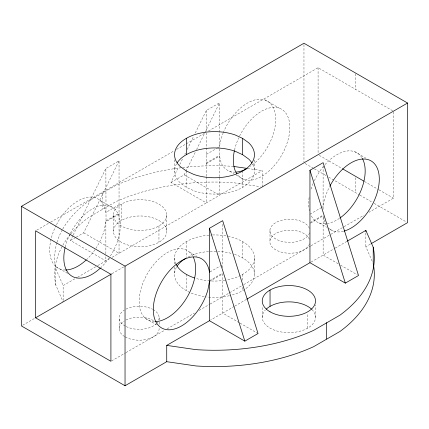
<?xml version="1.0" encoding="UTF-8"?>
<svg xmlns="http://www.w3.org/2000/svg" width="429" height="429" viewBox="0 0 429 429"><rect width="100%" height="100%" fill="white"/><g stroke="black" fill="none" stroke-linecap="round" stroke-linejoin="round"><path stroke-width="0.32" stroke-dasharray="2.15 1.61" d="M119.187 328.823L119.187 317.948M262.248 317.251L262.248 306.161M270.013 240.251L270.013 229.376M307.716 328.126L307.716 313.116M315.519 317.251L315.519 304.853M206.344 176.319L206.344 133.087M235.387 172.131A39.951 23.069 -60 0 1 221.117 162.666L219.375 155.4L219.541 102.853L206.344 110.451L195.141 133.253M323.08 209.245L323.128 165.985M112.167 257.261L119.042 253.282L119.042 160.854L105.872 168.479L106.038 220.833L104.295 230.116A39.951 23.069 -60 0 1 96.01 248.187M109.878 258.585L105.872 260.907L70.495 240.481L72.855 235.682M73.15 235.081L105.872 168.479M76.223 237.167L83.666 232.861L119.042 160.854M262.269 186.921L262.269 170.613L206.344 202.879L170.967 182.454L178.63 166.854M179.81 164.457L182.759 158.457M184.824 154.252L185.414 153.056M187.183 149.453L193.667 136.25M170.967 182.454L184.17 174.855L185.639 171.857M185.934 171.257L195.367 152.054M196.546 149.657L219.541 102.853M252.853 164.543A39.951 23.069 0 0 1 243.372 186.947L242.117 187.671A39.951 23.069 0 0 1 193.763 190.723L186.325 187.269L180.352 182.979A39.951 23.069 0 0 1 176.764 163.428M62.8 228.973A159.813 92.267 0 0 1 89.119 200.783L115.406 185.607A159.813 92.267 0 0 1 181.966 167.659M70.823 233.902A159.813 92.267 0 0 1 89.119 217.095L115.406 201.92A159.813 92.267 0 0 1 233.092 182.668L260.28 186.631M119.042 204.794L105.872 212.419A39.951 23.069 -60 0 0 85.532 197.726A39.951 23.069 -60 0 0 56.29 225.102M70.495 240.481L75.649 237.5M106.038 220.833L119.208 213.213M119.042 214.103L105.872 221.729L105.872 255.593M309.958 214.21L320.838 207.92M321.412 207.588L323.128 206.596A39.951 23.069 -60 0 1 329.617 186.583M310.365 222.49L322.962 215.208M310.532 223.193L323.128 215.905L324.705 222.474A39.951 23.069 -60 0 0 325.917 224.882M311.105 262.039L334.679 248.418M36.738 230.142L50.08 222.436M50.66 222.104L174.222 150.761M176.544 149.426L204.965 133.011M208.446 131.006L318.087 67.702L393.425 111.197L393.425 198.187L369.058 212.258M63.143 300.579L63.143 285.575L77 277.574M77.579 277.241L97.211 265.905M97.785 265.572L105.872 260.907L105.872 256.258M22.608 325.289L34.77 318.27M112.071 273.638L123.75 266.892M210.033 271.889L221.509 265.278M209.625 280.641L222.828 273.032M209.459 281.531L222.656 273.927L222.656 313.106L239.473 322.817M111.492 360.961L125.413 352.922M125.997 352.59L164.28 330.486M167.181 328.807L194.45 313.068M199.088 310.387L209.529 304.359M210.108 304.027L243.179 284.936M243.758 284.599L310.467 246.085M311.052 245.747L330.191 234.695M330.775 234.363L343.538 226.995M344.117 226.657L363.84 215.272M234.223 306.429L210.607 320.05M234.797 306.097L246.364 299.421M335.253 248.085L346.804 241.42M372.174 261.17L365.857 246.729L370.49 244.053M206.344 154.392L216.672 148.439M217.246 148.112L219.541 146.788A39.951 23.069 -60 0 1 223.085 133.247M206.172 162.999L219.375 155.4M206.344 163.701L219.541 156.102L219.541 176.684M247.678 168.484L262.269 170.613M265.165 100.021L279.29 108.178M354.627 151.673L365.926 158.199M319.246 155.362L341.849 168.415M364.446 181.462L378.357 189.489M378.936 189.827L393.425 198.187M305.116 163.513L313.744 168.5M314.323 168.833L325.831 175.477M328.711 177.139L359.207 194.745M359.786 195.077L371.868 202.059M374.174 203.384L406.397 221.991M229.756 171.31L233.708 173.589M235.971 174.898L243.881 179.461M319.219 222.957L326.56 227.198M329.386 228.829L333.344 231.113M184.17 174.855L219.541 195.281L219.541 177.349M338.208 263.792L323.128 255.083L323.128 215.905M340.524 265.127L357.346 274.839M99.968 200.375L114.093 208.532M189.43 252.027L196.777 256.269M83.666 232.861L119.042 253.282L206.344 202.879L206.344 176.979M240.052 323.15L258.033 333.531M55.936 266.682L67.803 273.536M145.399 318.334L156.698 324.86M56.864 242.825A159.813 92.267 0 0 0 55.77 268.731L63.143 285.575M55.77 268.731L55.77 285.038L63.143 301.887M222.721 267.857L222.656 224.008M365.857 233.027L365.857 246.729M355.754 73.793L355.754 89.452M355.754 177.745L355.754 192.755M318.087 67.702L318.087 154.027M303.963 44.573L303.963 162.183M254.445 160.055L254.445 170.495M254.451 257.995L254.451 274.308M242.75 241.683L242.75 257.995M242.75 274.308L242.75 281.483M242.75 287.355L242.75 290.615M242.675 170.962L242.675 187.269M206.344 110.451L206.344 132.422M186.325 170.962L186.325 187.269M186.25 241.683L186.25 257.995M186.25 274.308L186.25 290.615M174.555 159.77L174.555 171.514M174.549 257.995L174.549 264.521M174.549 267.128L174.549 274.308M166.752 215.052A26.636 15.38 0 0 1 126.802 228.367A26.636 15.38 0 0 1 126.802 201.737A26.636 15.38 0 0 1 166.752 215.052L166.752 231.365A26.636 15.38 0 0 1 126.802 244.68A26.636 15.38 0 0 1 126.802 218.045A26.636 15.38 0 0 1 166.752 231.365M159.138 317.653L159.138 321.493M159.138 322.131L159.138 324.689M158.955 225.927L158.955 242.235M121.284 204.177L121.284 220.49M113.481 215.052L113.481 231.365M102.451 193.302L102.451 209.615M154.51 321.648A39.951 23.069 -60 0 1 147.769 273.075A39.951 23.069 -60 0 1 192.959 256.494M234.475 254.333A39.951 23.069 0 0 1 245.098 289.135M244.53 289.521A39.951 23.069 0 0 1 230.116 295.538M229.467 295.694A39.951 23.069 0 0 1 206.692 296.927M204.161 296.589A39.951 23.069 0 0 1 176.442 267.288M188.433 256.826A39.951 23.069 0 0 1 217.101 251.287M217.755 251.319A39.951 23.069 0 0 1 232.025 253.577M311.947 309.561A26.636 15.38 0 0 1 289.377 332.625A26.636 15.38 0 0 1 265.337 310.06M228.158 236.32A39.951 23.069 0 0 1 254.429 258.8A39.951 23.069 0 0 1 225.509 280.169M224.839 280.276A39.951 23.069 0 0 1 195.737 278.362M175.906 263.964A39.951 23.069 0 0 1 211.899 234.979M212.553 234.958A39.951 23.069 0 0 1 227.499 236.186M343.441 231.279A39.951 23.069 -60 0 1 328.249 227.896M325.016 164.607A39.951 23.069 -60 0 1 362.382 158.478M339.409 218.377A39.951 23.069 -60 0 1 311.148 215.556M309.475 210.886A39.951 23.069 -60 0 1 309.373 195.999M311.073 189.071A39.951 23.069 -60 0 1 313.277 183.108M314.344 180.743A39.951 23.069 -60 0 1 323.359 166.532M239.57 136.09A39.951 23.069 -60 0 1 281.665 109.282A39.951 23.069 -60 0 1 279.059 159.368A39.951 23.069 -60 0 1 237.553 174.844M234.54 150A39.951 23.069 -60 0 1 238.733 137.838M57.041 242.219A159.813 92.267 0 0 1 62.462 229.563M182.636 167.583A159.813 92.267 0 0 1 233.092 166.355M70.415 233.253A39.951 23.069 -60 0 1 112.087 207.105A39.951 23.069 -60 0 1 110.135 256.344M109.057 257.952A39.951 23.069 -60 0 1 100.718 267.755M65.24 246.986A39.951 23.069 -60 0 1 70.12 233.837M94.932 249.796A39.951 23.069 -60 0 1 86.594 259.599M65.712 269.997A39.951 23.069 -60 0 1 55.995 225.681M55.77 285.038A159.813 92.267 0 0 1 62.462 245.876M62.8 245.286A159.813 92.267 0 0 1 70.42 234.384M223.321 132.652A39.951 23.069 -60 0 1 271.3 104.397A39.951 23.069 -60 0 1 250.509 166.334M157.716 322.077A19.975 11.535 0 0 1 156.998 322.999M156.59 323.439A19.975 11.535 0 0 1 125.761 326.356M125.22 326.061A19.975 11.535 0 0 1 124.265 310.119M125.933 309.159A19.975 11.535 0 0 1 152.563 309.25M153.105 309.54A19.975 11.535 0 0 1 158.757 320.055M309.502 232.84A19.975 11.535 0 0 1 278.914 240.471A19.975 11.535 0 0 1 278.711 221.235A19.975 11.535 0 0 1 309.459 228.641M159.138 328.528A19.975 11.535 0 0 1 147.045 339.275A19.975 11.535 0 0 1 125.22 336.937M124.614 336.577A19.975 11.535 0 0 1 124.265 320.994M125.933 320.034A19.975 11.535 0 0 1 154.295 321.149M309.502 243.715A19.975 11.535 0 0 1 278.914 251.346A19.975 11.535 0 0 1 278.711 232.105A19.975 11.535 0 0 1 309.459 239.516"/><path stroke-width="0.64" d="M270.045 306.376L270.045 290.063M186.325 138.428L186.883 138.025A39.951 23.069 0 0 1 235.237 134.979L242.675 138.428L248.648 142.723A39.951 23.069 0 0 1 243.372 170.64L242.117 171.359A39.951 23.069 0 0 1 193.763 174.41L186.325 170.962L180.352 166.667A39.951 23.069 0 0 1 185.628 138.749L186.325 138.428L186.325 154.735L185.628 155.057A39.951 23.069 0 0 0 177.086 162.907M186.325 154.735L186.883 154.338A39.951 23.069 0 0 1 235.237 151.287L242.675 154.735L248.648 159.03A39.951 23.069 0 0 1 251.962 162.982M347.377 241.082L365.857 230.416L373.23 247.265A159.813 92.267 0 0 1 339.881 315.208L313.594 330.384A159.813 92.267 0 0 1 195.908 349.635L166.731 345.383L166.731 361.69L125.037 385.762L21.45 325.96L21.45 206.344L303.963 43.238L407.55 103.04L407.55 222.656L371.069 243.72M373.23 247.265L373.23 263.572A159.813 92.267 0 0 1 339.881 331.515L313.594 346.696A159.813 92.267 0 0 1 195.908 365.948L166.731 361.69M309.958 262.704L309.958 170.275L323.128 162.655L358.505 275.509L345.334 283.124L309.958 262.704L246.938 299.088M35.575 317.803L110.913 361.298L110.913 274.303L35.575 230.813L35.575 317.803L111.572 273.927M21.45 206.344L125.037 266.152L407.55 103.04M209.459 272.222A39.951 23.069 -60 0 0 167.927 272.608A39.951 23.069 -60 0 0 162.934 328.625A39.951 23.069 -60 0 0 207.883 289.924L209.625 280.641L209.459 228.282L222.656 220.678L258.033 333.531L244.83 341.135L209.459 320.715L166.731 345.383M233.751 166.452L247.018 168.388M342.428 168.747L363.867 181.124M309.958 170.275L345.334 283.124M209.459 228.282L244.83 341.135M365.857 230.416L365.857 231.724M326.549 322.688L326.549 338.996M242.675 138.428L242.675 154.735M209.459 281.531L209.459 320.715M125.037 266.152L125.037 385.762M193.264 257.089A39.951 23.069 -60 0 1 187.06 297.276A39.951 23.069 -60 0 1 155.175 321.648M194.525 277.971A39.951 23.069 0 0 1 176.163 264.489M329.922 186.009A39.951 23.069 -60 0 1 366.221 159.191A39.951 23.069 -60 0 1 376.984 193.436A39.951 23.069 -60 0 1 344.096 231.102M236.803 173.793A39.951 23.069 -60 0 1 234.4 150.633M100.247 268.195A39.951 23.069 -60 0 1 72.029 276.244A39.951 23.069 -60 0 1 65.09 247.613M86.122 260.038A39.951 23.069 -60 0 1 65.712 269.997M177.064 266.248A39.951 23.069 0 0 1 185.644 258.355M247.104 168.49A39.951 23.069 -60 0 1 236.057 172.093M266.259 309.132A26.636 15.38 0 0 1 311.502 309.132M362.382 158.478A39.951 23.069 -60 0 1 339.972 217.986M270.045 311.813A26.636 15.38 0 0 0 314.607 304.922A26.636 15.38 0 0 0 281.987 286.084A26.636 15.38 0 0 0 270.045 311.813"/></g></svg>
